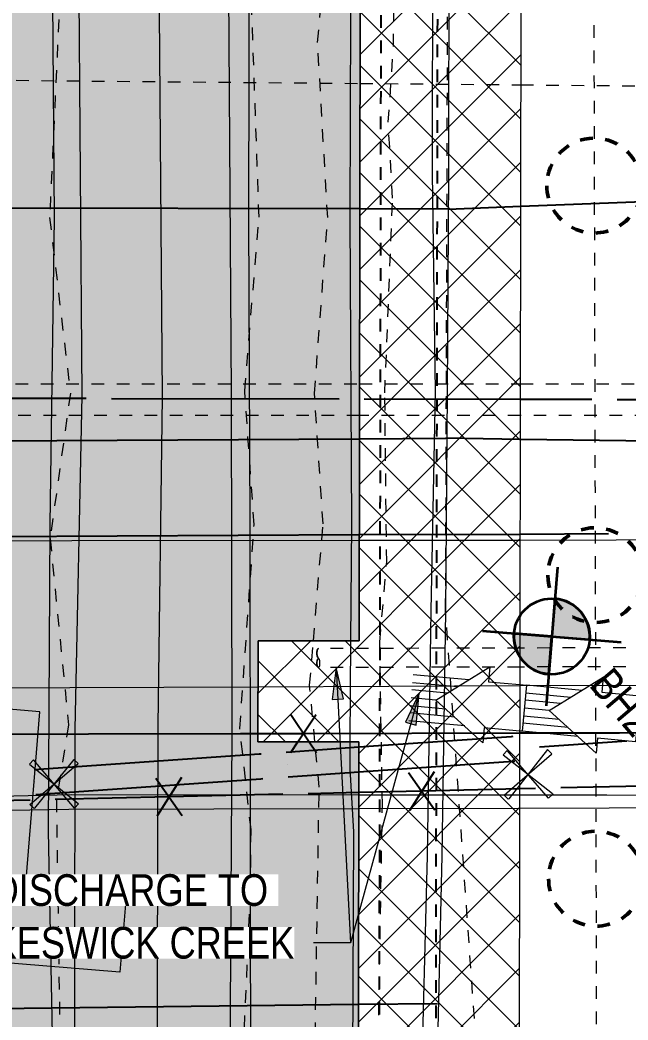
# Model space of a CAD drawing. Header units: metres. Extents: x 562 to 635, y 3 to 1699.
# Drawn here: x 580.17 to 584.98, y 1656.55 to 1664.46 of the extents above; entities that cross this region are included whole.
import ezdxf

# ---------------------------------------------------------------- set-up
doc = ezdxf.new("R2010")
doc.units = ezdxf.units.M
for name, pattern in [('IMPORT-LNMK-LineCont _3_', [0.004, 0.001, -0.003]), ('JacobsDash', [0.0045, 0.003, -0.0015]), ('JacobsGridLine', [0.0145, 0.01, -0.001, 0.0025, -0.001])]:
    doc.linetypes.add(name, pattern=pattern)
for name, color, linetype, lineweight in [('D-BDGE', 7, 'Continuous', 13), ('D-BDGE-FNDN', 7, 'Continuous', 50), ('D-BDGE-FNDN-PILE-CONC', 7, 'Continuous', 50), ('D-BDGE-LINE', 7, 'Continuous', 9), ('D-ENHA-GEN-LINE', 7, 'Continuous', 9), ('D-ENHA-GEN-LINE-GRIDS', 7, 'Continuous', 9), ('D-ENHA-TEXT', 7, 'Continuous', 9)]:
    doc.layers.add(name, color=color, linetype=linetype, lineweight=lineweight)
doc.styles.add('Arial Narrow_1', font='ARIALN.TTF', dxfattribs={"height": 0.25})

# ---------------------------------------------------------------- blocks, each defined once
blk = doc.blocks.new('SymbolBorehole - ExistingBorehole-26478556-DRG-2871023 - GENERAL ARRANGEMENT PLAN Copy 1')
at = {"layer": 'D-ENHA-GEN-LINE', "lineweight": 18, "true_color": 0x808080}
h = blk.add_hatch(color=8, dxfattribs=at)
edge = h.paths.add_edge_path()
edge.add_line((0, 0), (-0.003, 0))
edge.add_arc((0, 0), 0.003, 90, 180, ccw=False)
edge.add_line((0, 0.003), (0, 0))
h = blk.add_hatch(color=8, dxfattribs=at)
edge = h.paths.add_edge_path()
edge.add_line((0, 0), (-0.003, 0))
edge.add_arc((0, 0), 0.003, 90, 180, ccw=False)
edge.add_line((0, 0.003), (0, 0))
h = blk.add_hatch(color=8, dxfattribs=at)
edge = h.paths.add_edge_path()
edge.add_line((0, 0), (0.003, 0))
edge.add_arc((0, 0), 0.003, 270, 360, ccw=False)
edge.add_line((0, -0.003), (0, 0))
h = blk.add_hatch(color=8, dxfattribs=at)
edge = h.paths.add_edge_path()
edge.add_line((0, 0), (0.003, 0))
edge.add_arc((0, 0), 0.003, 270, 360, ccw=False)
edge.add_line((0, -0.003), (0, 0))
at = {"layer": 'D-ENHA-GEN-LINE', "color": 8, "lineweight": 35, "true_color": 0x808080}
for p, q in [((0, -0.0055), (0, 0.0055)), ((0, -0.0055), (0, 0.0055)), ((0, 0), (0, 0.003)), ((0, 0), (0, 0.003)), ((-0.0055, 0), (0.0055, 0)), ((-0.0055, 0), (0.0055, 0)), ((-0.003, 0), (0, 0)), ((-0.003, 0), (0, 0)), ((0, 0), (0, -0.003)), ((0.003, 0), (0, 0)), ((0, 0), (0, -0.003)), ((0.003, 0), (0, 0))]:
    blk.add_line(p, q, dxfattribs=at)
blk.add_circle((0, 0), 0.003, dxfattribs=at)
blk.add_circle((0, 0), 0.003, dxfattribs=at)
for start, end in [(90, 180), (90, 180), (270, 360), (270, 360)]:
    blk.add_arc((0, 0), 0.003, start, end, dxfattribs=at)
blk = doc.blocks.new('T2DPAA-T2D-PWA-GE-M2D-101001_Boreholes_rvt-1-DRG-2871023 - GENERAL ARRANGEMENT PLAN Copy 1')
at = {"layer": 'D-ENHA-GEN-LINE', "color": 8, "lineweight": 5, "true_color": 0x808080, "xscale": 99.99999999999997, "yscale": 99.99999999999997, "zscale": 99.99999999999997, "rotation": 265.2854515609577}
blk.add_blockref('SymbolBorehole - ExistingBorehole-26478556-DRG-2871023 - GENERAL ARRANGEMENT PLAN Copy 1', (584.381, 1659.5839), dxfattribs=at)
at = {"layer": 'D-ENHA-GEN-LINE', "color": 8, "lineweight": 18, "true_color": 0x808080, "insert": (584.859, 1659.3576), "char_height": 0.25, "width": 1.250632, "attachment_point": 1, "rotation": 310.28545, "style": 'Arial Narrow_1'}
blk.add_mtext('BH2613', dxfattribs=at)
blk = doc.blocks.new('T2DPAA-T2D-PWA-SU-M2D-000003_250_dwg-40806560-DRG-2871023 - GENERAL ARRANGEMENT PLAN Copy 1')
at = {"color": 9, "lineweight": 25, "true_color": 0xd0d0a3}
for p, q in [((31.0429, 1571.5051), (33.6453, 1571.8243)), ((30.4729, 1571.4352), (31.0429, 1571.5051))]:
    blk.add_line(p, q, dxfattribs=at)
at = {"color": 254, "lineweight": 25, "true_color": 0xffdbd0}
for p, q in [((30.4729, 1571.4352), (29.776, 1571.3793)), ((29.776, 1571.3793), (25.8392, 1571.0634)), ((26.0036, 1569.2241), (29.9223, 1569.5683)), ((29.9223, 1569.5683), (30.6016, 1569.628)), ((30.6613, 1568.8696), (29.9835, 1568.8102)), ((29.9835, 1568.8102), (26.0675, 1568.467)), ((30.2823, 1565.1111), (30.9041, 1565.1696)), ((26.3764, 1564.7439), (30.2823, 1565.1111))]:
    blk.add_line(p, q, dxfattribs=at)
at = {"color": 151, "lineweight": 25, "true_color": 0xa3b9ff}
for p, q in [((33.7222, 1570.1885), (31.928, 1570.044)), ((31.1659, 1569.9826), (29.9344, 1569.8835)), ((31.7286, 1570.0279), (31.1659, 1569.9826)), ((29.7351, 1569.8674), (27.9409, 1569.7229)), ((32.4101, 1569.7513), (31.1913, 1569.6682)), ((27.7415, 1569.7069), (25.9473, 1569.5624)), ((31.1913, 1569.6682), (30.6016, 1569.628)), ((31.2516, 1568.9224), (31.9461, 1568.9845)), ((30.6613, 1568.8696), (31.2516, 1568.9224))]:
    blk.add_line(p, q, dxfattribs=at)
at = {"color": 21, "lineweight": 25, "true_color": 0xdea3a3}
for p, q in [((29.5599, 1567.3511), (29.7228, 1567.1473)), ((29.5852, 1567.0522), (29.6337, 1567.1399)), ((31.5375, 1566.9264), (31.4139, 1566.9134)), ((30.1475, 1566.7799), (29.7474, 1566.7378))]:
    blk.add_line(p, q, dxfattribs=at)
at = {"color": 9, "lineweight": 25, "true_color": 0xd0a3d0}
for p, q in [((31.5407, 1567.2567), (32.2274, 1567.3616)), ((29.5488, 1567.0521), (30.1185, 1567.1391)), ((29.5636, 1566.9548), (29.5636, 1566.9548)), ((29.5785, 1566.8576), (30.1344, 1566.9424)), ((27.5864, 1566.6529), (27.5865, 1566.653))]:
    blk.add_line(p, q, dxfattribs=at)
at = {"color": 21, "lineweight": 25, "true_color": 0xdea3a3, "flags": 128}
for points in [[(31.3783, 1567.3545), (32.1641, 1567.421), (32.6623, 1567.4631), (35.1534, 1567.6739), (35.6516, 1567.7161), (38.1427, 1567.9269), (38.6409, 1567.969), (41.132, 1568.1798), (41.6302, 1568.222), (44.1213, 1568.4328), (44.6195, 1568.4749), (47.1106, 1568.6857), (47.6089, 1568.7279), (47.6783, 1568.7338)], [(29.3126, 1567.1797), (29.673, 1567.2102), (31.3783, 1567.3545)], [(29.6337, 1567.1399), (29.7586, 1567.3656), (29.7607, 1567.3681)], [(26.7766, 1566.9651), (29.1747, 1567.168), (29.3126, 1567.1797)], [(29.7228, 1567.1473), (29.7835, 1567.0713), (29.786, 1567.0692)], [(33.5264, 1567.1361), (32.6314, 1567.0418), (31.7364, 1566.9474)], [(30.5265, 1566.9707), (30.7558, 1566.6956), (30.7584, 1566.6935)], [(30.7269, 1566.9918), (30.56, 1566.6749), (30.5579, 1566.6724)], [(31.4139, 1566.9134), (30.6424, 1566.8321), (30.1475, 1566.7799)], [(29.5485, 1566.7168), (28.6534, 1566.6224), (27.7584, 1566.5281)], [(28.5375, 1566.761), (28.7668, 1566.4859), (28.7694, 1566.4838)], [(28.7379, 1566.7822), (28.571, 1566.4653), (28.5689, 1566.4627)], [(27.5595, 1566.5071), (26.6645, 1566.4128), (26.0474, 1566.3477)]]:
    blk.add_lwpolyline(points, dxfattribs=at)
at = {"color": 9, "lineweight": 25, "true_color": 0xd0a3d0, "flags": 128}
for points in [[(30.1185, 1567.1391), (31.314, 1567.3217), (31.3279, 1567.3238)], [(30.1344, 1566.9424), (31.3437, 1567.1271), (31.3576, 1567.1292)], [(27.5716, 1566.7503), (29.3369, 1567.0198), (29.3508, 1567.0219)], [(27.6013, 1566.5557), (29.3666, 1566.8252), (29.3805, 1566.8273)]]:
    blk.add_lwpolyline(points, dxfattribs=at)
blk = doc.blocks.new('T2DPAA-T2D-PWA-SU-M2D-000001_ExistingUtilities_rvt-1-DRG-2871023 - GENERAL ARRANGEMENT PLAN Copy 1')
at = {"color": 254, "lineweight": 25, "true_color": 0xd0d0d0, "rotation": 355.285451560958}
blk.add_blockref('T2DPAA-T2D-PWA-SU-M2D-000003_250_dwg-40806560-DRG-2871023 - GENERAL ARRANGEMENT PLAN Copy 1', (424.0329, 99.3486), dxfattribs=at)
blk = doc.blocks.new('T2DPAA-T2D-PWA-SU-M2D-000002_dwg-40815123-DRG-2871023 - GENERAL ARRANGEMENT PLAN Copy 1')
at = {"color": 254, "linetype": 'IMPORT-LNMK-LineCont _3_', "lineweight": 18, "true_color": 0xe1e1e1}
for p, q in [((40.828, 1551.6394), (42.0976, 1551.7327)), ((36.7177, 1551.3373), (40.828, 1551.6394))]:
    blk.add_line(p, q, dxfattribs=at)
at = {"color": 254, "lineweight": 18, "true_color": 0xe1e1e1}
for p, q in [((41.1188, 1548.0391), (42.3874, 1548.1452)), ((41.1788, 1546.4442), (41.1182, 1547.2419)), ((40.4148, 1546.819), (42.4801, 1546.9977)), ((41.2809, 1546.0332), (42.5497, 1546.1365)), ((41.2897, 1545.9245), (42.5581, 1546.0319))]:
    blk.add_line(p, q, dxfattribs=at)
at = {"color": 254, "lineweight": 18, "true_color": 0xe1e1e1, "flags": 128}
for points in [[(37.1975, 1583.9525), (37.2702, 1582.893), (37.7233, 1577.0445), (38.3781, 1570.1838), (38.6227, 1566.5444), (38.8705, 1562.9865), (39.2892, 1559.5633), (39.4807, 1555.8881), (39.6943, 1552.6736), (40.0138, 1549.1157), (40.2399, 1546.4374), (40.5393, 1542.509), (40.7841, 1539.3398)], [(40.9524, 1539.3537), (40.8351, 1540.8556), (40.6505, 1543.2698), (40.4494, 1545.6826), (40.2477, 1548.0954), (40.0369, 1550.5074), (39.8456, 1552.921), (39.6348, 1555.333), (39.4308, 1557.7456), (39.273, 1560.162), (39.0583, 1562.5737), (38.8429, 1564.9853), (38.6956, 1567.4026), (38.4953, 1569.8155), (38.2928, 1572.2282), (38.1297, 1574.6442), (37.9257, 1577.0568), (37.6856, 1579.4663), (37.4602, 1581.8771), (37.2958, 1583.9606)], [(36.5445, 1583.8986), (36.6291, 1582.6128), (37.0334, 1576.9252), (37.6169, 1570.1294), (37.8408, 1566.4814), (38.1363, 1562.9027), (38.6404, 1559.5166), (38.8624, 1555.7392), (39.1369, 1552.7469), (39.4701, 1549.0416), (39.6506, 1546.4483), (39.9687, 1542.4631), (40.1631, 1539.2886)], [(39.4113, 1539.2266), (39.3148, 1540.7271), (39.1025, 1543.139), (38.8581, 1545.5481), (38.6707, 1547.9621), (38.5068, 1550.378), (38.288, 1552.7893), (38.1167, 1555.2047), (37.9761, 1557.6226), (37.7154, 1560.0304), (37.5406, 1562.4454), (37.3655, 1564.8604), (37.1219, 1567.2696), (36.9122, 1569.6817), (36.7148, 1572.0948), (36.529, 1574.5089), (36.325, 1576.9215), (36.1229, 1579.3342), (35.9318, 1581.7479), (35.7555, 1583.8336)], [(35.9477, 1583.8494), (36.0393, 1582.4809), (36.4729, 1576.8238), (37.0001, 1570.0401), (37.2524, 1566.3591), (37.5524, 1562.7822), (37.9693, 1559.4925), (38.2734, 1555.7694), (38.5232, 1552.4946), (38.8373, 1548.9963), (38.9988, 1546.3641), (39.3145, 1542.4769), (39.5044, 1539.2343)], [(42.024, 1542.9168), (41.9715, 1543.6642), (41.8608, 1545.597), (41.7317, 1547.5286), (41.6229, 1549.2575), (41.458, 1550.9822), (41.3138, 1552.7557), (41.1854, 1554.5306), (41.0678, 1556.3173), (40.9134, 1558.1007), (40.7644, 1559.6507), (40.7037, 1560.3282), (40.5657, 1562.1437), (40.4819, 1563.021), (40.4947, 1563.083), (40.5275, 1563.1511), (40.8459, 1563.4921), (40.7464, 1564.7529), (40.723, 1565.1534), (40.713, 1565.3266)], [(41.4166, 1565.229), (41.0582, 1565.2034), (40.989, 1565.1984), (41.023, 1564.7748), (41.125, 1563.519), (40.9455, 1563.5043), (40.8897, 1563.4345), (40.8535, 1563.3891), (40.6283, 1563.107), (40.583, 1563.055), (40.5459, 1563.0123), (40.6556, 1562.1515), (40.8202, 1560.3383), (40.8674, 1559.6597), (41.0093, 1558.108), (41.1498, 1556.3236), (41.2783, 1554.5384), (41.4383, 1552.7662), (41.5836, 1550.9928), (41.7143, 1549.2643), (41.8454, 1547.5358), (41.9753, 1545.6043), (42.0879, 1543.6716), (42.1222, 1542.9249)], [(41.1182, 1547.2419), (41.0483, 1548.1638), (40.8377, 1550.5741), (40.6463, 1552.9877), (40.4354, 1555.4018), (40.2321, 1557.8056), (40.2094, 1558.1375), (40.1885, 1558.5627), (40.0743, 1560.2239), (39.9522, 1561.5946)], [(42.3874, 1548.1452), (43.1434, 1548.2084), (49.804, 1548.7664), (51.5492, 1548.8957), (53.7988, 1549.1035), (58.683, 1549.547)], [(42.4801, 1546.9977), (43.1931, 1547.0593), (49.9648, 1547.6096), (51.4689, 1547.7626), (53.9264, 1547.9837), (58.7224, 1548.3436), (58.7818, 1548.3493)], [(42.5497, 1546.1365), (43.2366, 1546.1924), (49.9997, 1546.7449), (51.4676, 1547.4541), (51.9384, 1547.5664), (53.9749, 1547.719), (58.389, 1548.0466), (58.7165, 1548.0845), (58.803, 1548.0918)], [(36.2215, 1547.6252), (38.8535, 1547.8495), (41.1188, 1548.0391)], [(42.5581, 1546.0319), (43.2618, 1546.0915), (50.0934, 1546.6662), (51.3827, 1547.2983), (52.0237, 1547.2544), (53.9886, 1547.4137), (58.3977, 1547.745), (58.7557, 1547.9612), (58.8133, 1547.9671)], [(37.8786, 1546.5998), (38.9316, 1546.6906), (40.4148, 1546.819)], [(41.7533, 1539.4197), (41.6362, 1540.9175), (41.4515, 1543.3338), (41.2654, 1545.7387), (41.195, 1546.2306), (41.1788, 1546.4442)], [(37.2041, 1545.3124), (37.6745, 1545.5896), (38.2171, 1545.7636), (39.0152, 1545.8487), (41.2809, 1546.0332)], [(37.211, 1545.2264), (37.6839, 1545.4658), (38.2324, 1545.6534), (39.0035, 1545.7311), (41.2897, 1545.9245)]]:
    blk.add_lwpolyline(points, dxfattribs=at)
at = {"color": 254, "linetype": 'IMPORT-LNMK-LineCont _3_', "lineweight": 18, "true_color": 0xe1e1e1, "flags": 128}
blk.add_lwpolyline([(42.0976, 1551.7327), (43.8659, 1551.8627), (52.6955, 1552.6118), (56.2103, 1552.9251), (58.3885, 1553.1186)], dxfattribs=at)
at = {"color": 254, "lineweight": 18, "true_color": 0xe1e1e1, "flags": 128}
blk.add_lwpolyline([(37.5122, 1544.4797), (37.5122, 1545.1463), (38.7122, 1545.1463), (38.7122, 1546.4797), (38.3122, 1546.4797), (38.3122, 1545.1463), (39.5122, 1545.1463), (39.5122, 1544.4797)], close=True, dxfattribs=at)
blk = doc.blocks.new('T2DPAA-T2D-PWA-SU-M2D-000100_Survey_rvt-1-DRG-2871023 - GENERAL ARRANGEMENT PLAN Copy 1')
at = {"color": 254, "lineweight": 18, "true_color": 0xe1e1e1, "rotation": 355.285451560958}
blk.add_blockref('T2DPAA-T2D-PWA-SU-M2D-000002_dwg-40815123-DRG-2871023 - GENERAL ARRANGEMENT PLAN Copy 1', (414.6424, 120.9232), dxfattribs=at)
blk = doc.blocks.new('T2DPAA-T2D-C3S-SD-M2D-100010_250_dwg-40816791-DRG-2871023 - GENERAL ARRANGEMENT PLAN Copy 1')
at = {"lineweight": 18}
for p, q in [((282.8553, -132.7617), (282.4124, -132.7573)), ((282.7703, -132.8241), (282.4118, -132.8206)), ((283.6703, -132.833), (283.3117, -132.8294)), ((283.7552, -132.7705), (283.3123, -132.7662)), ((282.6924, -132.8796), (282.4112, -132.8768)), ((283.5924, -132.8885), (283.3112, -132.8857)), ((282.7679, -133.0631), (282.4094, -133.0596)), ((282.6912, -133.0061), (282.41, -133.0034)), ((283.6679, -133.072), (283.3094, -133.0685)), ((283.5911, -133.015), (283.3099, -133.0122)), ((282.8517, -133.1272), (282.4088, -133.1229)), ((283.7516, -133.1361), (283.3087, -133.1318))]:
    blk.add_line(p, q, dxfattribs=at)
at = {"lineweight": 18, "flags": 128}
for points in [[(282.6074, -132.942), (283.0111, -132.6437), (283.01, -132.7632), (283.2606, -132.7657)], [(283.5074, -132.9509), (283.9111, -132.6526), (283.9099, -132.7721), (284.2122, -132.7751), (284.2086, -133.1406), (283.9063, -133.1377), (283.9051, -133.2572), (283.5074, -132.9509), (283.3105, -132.949)], [(283.2606, -132.7657), (283.3123, -132.7662), (283.3087, -133.1318), (283.2902, -133.1316)], [(283.2902, -133.1316), (283.0064, -133.1288), (283.0052, -133.2483), (282.6074, -132.942), (282.4106, -132.9401)]]:
    blk.add_lwpolyline(points, dxfattribs=at)
blk = doc.blocks.new('T2DPAA-T2D-C3S-SD-XRF-100099_250_dwg-40820996-DRG-2871023 - GENERAL ARRANGEMENT PLAN Copy 1')
at = {"lineweight": 18}
for p, q in [((141.818, 3174.4343), (141.818, 3174.4343)), ((138.0877, 3174.0504), (138.0877, 3174.0504))]:
    blk.add_line(p, q, dxfattribs=at)
at = {"lineweight": 18, "flags": 128}
for points in [[(141.7587, 3174.3735), (141.9902, 3174.6098), (141.9929, 3174.6131), (141.9565, 3174.6426), (141.7608, 3174.3477)], [(141.7483, 3174.5028), (141.6424, 3174.6065), (141.6391, 3174.6092), (141.6096, 3174.5727), (141.7502, 3174.4795)], [(142.0263, 3174.2958), (141.9969, 3174.2594), (141.7483, 3174.5028)], [(141.7502, 3174.4795), (142.023, 3174.2985), (142.0263, 3174.2958)], [(141.6795, 3174.2259), (141.6431, 3174.2554), (141.7587, 3174.3735)], [(141.7608, 3174.3477), (141.6822, 3174.2292), (141.6795, 3174.2259)]]:
    blk.add_lwpolyline(points, dxfattribs=at)
for points in [[(137.9472, 3173.8433), (137.9111, 3173.8732), (138.2616, 3174.2243), (138.2643, 3174.2276), (138.2282, 3174.2574), (137.9499, 3173.8466)], [(138.2947, 3173.9099), (138.2649, 3173.8738), (137.9138, 3174.2242), (137.9105, 3174.2269), (137.8807, 3174.1908), (138.2914, 3173.9126)]]:
    blk.add_lwpolyline(points, close=True, dxfattribs=at)
blk = doc.blocks.new('T2DPAA-T2D-PWC-SD-M2D-100001_ProposedDrainage_rvt-1-DRG-2871023 - GENERAL ARRANGEMENT PLAN Copy 1')
at = {"lineweight": 18, "rotation": 355.285451560958}
for name, p in [('T2DPAA-T2D-C3S-SD-M2D-100010_250_dwg-40816791-DRG-2871023 - GENERAL ARRANGEMENT PLAN Copy 1', (312.739, 1814.8009)), ('T2DPAA-T2D-C3S-SD-XRF-100099_250_dwg-40820996-DRG-2871023 - GENERAL ARRANGEMENT PLAN Copy 1', (181.9419, -1493.5443))]:
    blk.add_blockref(name, p, dxfattribs=at)
blk = doc.blocks.new('01_SFO_FRP_Pile_CastInPlace_CS - CAST-IN-PLACE PILE - 0750-7668704-DRG-2871023 - GENERAL ARRANGEMENT PLAN Copy 1')
at = {"layer": 'D-BDGE-FNDN-PILE-CONC', "linetype": 'JacobsDash'}
for start, end in [(90, 270), (90, 270), (270, 90), (270, 90)]:
    blk.add_arc((0, 0), 0.375, start, end, dxfattribs=at)
blk = doc.blocks.new('SC_DET_BREAK LINE - Pipe Break-7413483-DRG-2871023 - GENERAL ARRANGEMENT PLAN Copy 1')
at = {"layer": 'D-BDGE-LINE', "color": 143, "lineweight": 13, "true_color": 0x78aac8}
for p, q in [((0.0804, 0.0039), (0.075, 0)), ((0.075, 0), (0.0804, 0.0039)), ((0.075, 0), (0.0696, -0.0039)), ((0.075, 0), (0.0696, -0.0039)), ((0.075, 0), (0.0804, -0.0039)), ((0.0804, -0.0039), (0.075, 0)), ((0.075, 0), (0.0804, -0.0039))]:
    blk.add_line(p, q, dxfattribs=at)
for centre, start_param, end_param in [((0.0357, 0), 3.141593, 5.961804), ((0.1143, 0), 3.462974, 9.103397)]:
    blk.add_ellipse(centre, major_axis=(0.0357, 0), ratio=0.349427, start_param=start_param, end_param=end_param, dxfattribs=at)
for points, knots in [([(0.0696, -0.0039), (0.0689, -0.0046), (0.0673, -0.006), (0.0638, -0.0078), (0.0594, -0.0094), (0.0526, -0.0112), (0.0427, -0.0125), (0.0299, -0.0126), (0.0158, -0.0109), (0.0057, -0.0074), (0.0008, -0.0033), (0, -0.0011), (0, 0)], [0, 0, 0, 0, 0.0625, 0.125, 0.1875, 0.25, 0.375, 0.5, 0.625, 0.8125, 0.90625, 1, 1, 1, 1]), ([(0.0804, -0.0039), (0.0813, -0.0049), (0.0837, -0.0067), (0.0889, -0.009), (0.0956, -0.0108), (0.1059, -0.0124), (0.1202, -0.0128), (0.1361, -0.0105), (0.1455, -0.0066), (0.1493, -0.0029), (0.1503, 0), (0.1493, 0.0029), (0.1464, 0.0057), (0.1417, 0.0082), (0.1355, 0.0102), (0.1282, 0.0116), (0.12, 0.0125), (0.1116, 0.0126), (0.1005, 0.0118), (0.0907, 0.0097), (0.0837, 0.0066), (0.0813, 0.0049), (0.0804, 0.0039)], [0, 0, 0, 0, 0.041667, 0.083333, 0.125, 0.166667, 0.25, 0.333333, 0.416667, 0.458333, 0.5, 0.541667, 0.583333, 0.625, 0.666667, 0.708333, 0.75, 0.791667, 0.833333, 0.916667, 0.958333, 1, 1, 1, 1]), ([(0.15, 0), (0.15, -0.0007), (0.1496, -0.0022), (0.148, -0.0043), (0.1453, -0.0063), (0.1416, -0.0081), (0.1371, -0.0097), (0.1302, -0.0114), (0.1161, -0.0131), (0.0986, -0.0119), (0.0858, -0.0079), (0.0817, -0.0053), (0.0804, -0.0039)], [0, 0, 0, 0, 0.0625, 0.125, 0.1875, 0.25, 0.3125, 0.375, 0.5, 0.75, 0.875, 1, 1, 1, 1])]:
    blk.add_open_spline(points, degree=3, knots=knots, dxfattribs=at)

msp = doc.modelspace()

# ---------------------------------------------------------------- hatches: boundary and pattern name
at = {"layer": 'D-BDGE-LINE', "true_color": 0x888888}
h = msp.add_hatch(dxfattribs=at)
h.set_pattern_fill('FP_1', color=252, style=0, pattern_type=2)
h.set_pattern_definition([(45, (-669.182, -1313.344), (-0.212132034, 0.212132034), []), (135, (-669.182, -1313.344), (-0.212132034, -0.212132034), [])])
h.paths.add_polyline_path([(583.4622, 1655.1657), (584.1222, 1655.1657), (584.1559, 1675.296), (584.9232, 1675.296), (584.9232, 1677.6074), (582.8868, 1677.6074), (582.882, 1674.7505), (582.0819, 1674.7505), (582.0805, 1673.9505), (582.8807, 1673.9505), (582.8566, 1659.5505), (582.0566, 1659.5505), (582.0552, 1658.7505), (582.8552, 1658.7505), (582.8492, 1655.1657), (583.2872, 1655.1657)])
h.paths.add_polyline_path([(577.9825, 1655.1748), (578.7275, 1655.1748), (578.7337, 1658.7505), (579.5103, 1658.7505), (579.5103, 1659.5505), (578.735, 1659.5505), (578.735, 1659.8261), (578.6493, 1659.8097), (578.5616, 1659.8053), (578.4659, 1659.8148), (578.3885, 1659.8324), (578.3063, 1659.8635), (578.2292, 1659.9055), (578.1586, 1659.9576), (578.0958, 1660.019), (578.0419, 1660.0883), (577.9981, 1660.1644), (577.9651, 1660.2458), (577.9435, 1660.3309), (577.9339, 1660.4182), (577.9465, 1660.5054), (577.9701, 1660.5903), (578.0043, 1660.6715), (578.0485, 1660.7478), (578.102, 1660.8178), (578.164, 1660.8804), (578.2335, 1660.9346), (578.3092, 1660.9796), (578.3901, 1661.0147), (578.4748, 1661.0391), (578.5618, 1661.0526), (578.6499, 1661.055), (578.7376, 1661.0462), (578.7661, 1677.6204), (578.1432, 1677.6204), (578.1432, 1675.3191), (577.3471, 1675.3191), (577.3471, 1675.1602), (577.3759, 1675.1602), (577.3425, 1655.1748), (577.9651, 1655.1748)])
at = {"layer": 'D-BDGE-LINE', "true_color": 0xc0c0c0}
msp.add_hatch(color=9, dxfattribs=at).paths.add_polyline_path([(582.8492, 1655.1657), (582.8552, 1658.7505), (582.0552, 1658.7505), (582.0566, 1659.5505), (582.8566, 1659.5505), (582.8807, 1673.9505), (582.0805, 1673.9505), (582.0819, 1674.7505), (582.882, 1674.7505), (582.8868, 1677.6074), (578.7661, 1677.6204), (578.7355, 1659.5505), (579.5103, 1659.5505), (579.5103, 1658.7505), (578.7337, 1658.7505), (578.7275, 1655.1748), (582.0552, 1655.1674)])
at = {"layer": 'D-ENHA-TEXT'}
for points in [[(582.6746, 1659.3387), (582.6437, 1659.0867), (582.7317, 1659.0913)], [(583.3318, 1659.1348), (583.223, 1658.9054), (583.308, 1658.882)]]:
    msp.add_hatch(color=256, dxfattribs=at).paths.add_polyline_path(points)

# ---------------------------------------------------------------- linework, layer by layer
at = {"layer": 'D-BDGE', "color": 252, "linetype": 'JacobsDash', "lineweight": 25, "true_color": 0x888888}
for p, q in [((583.0459, 1675.2957), (583.0122, 1655.1657)), ((583.4622, 1655.1657), (583.4959, 1675.2949))]:
    msp.add_line(p, q, dxfattribs=at)
at = {"layer": 'D-BDGE', "color": 252, "lineweight": 18, "true_color": 0x888888}
for p, q in [((584.1222, 1655.1657), (584.1559, 1675.296)), ((582.8807, 1673.9505), (582.8566, 1659.5505)), ((582.0566, 1659.5505), (582.0552, 1658.7505)), ((582.8566, 1659.5505), (582.0566, 1659.5505)), ((582.0552, 1658.7505), (582.8552, 1658.7505)), ((582.8552, 1658.7505), (582.8492, 1655.1657))]:
    msp.add_line(p, q, dxfattribs=at)
at = {"layer": 'D-BDGE', "color": 8, "lineweight": 18, "true_color": 0x808080}
for p, q in [((582.8566, 1659.5505), (582.8807, 1673.9505)), ((582.0552, 1658.7505), (582.0566, 1659.5505)), ((582.0566, 1659.5505), (582.8566, 1659.5505)), ((582.8552, 1658.7505), (582.0552, 1658.7505)), ((582.8492, 1655.1657), (582.8552, 1658.7505))]:
    msp.add_line(p, q, dxfattribs=at)
at = {"layer": 'D-BDGE', "color": 8, "linetype": 'JacobsDash', "lineweight": 18, "true_color": 0x808080}
for p, q in [((583.5406, 1659.7837), (583.5763, 1670.3888)), ((583.1285, 1664.2478), (583.1513, 1667.2277)), ((582.5278, 1664.2797), (582.6195, 1665.3157)), ((582.0642, 1662.9006), (581.9863, 1665.1193)), ((580.499, 1664.8606), (580.4077, 1662.8977)), ((582.6076, 1662.897), (582.5278, 1664.2797)), ((583.0867, 1663.6492), (583.1285, 1664.2478)), ((583.1213, 1663.0502), (583.0867, 1663.6492)), ((583.0595, 1661.5115), (583.1213, 1663.0502)), ((580.4077, 1662.8977), (580.5718, 1661.5073)), ((581.9515, 1661.5253), (582.0642, 1662.9006)), ((582.5028, 1661.506), (582.6076, 1662.897)), ((582.0255, 1660.4678), (581.9515, 1661.5253)), ((580.5718, 1661.5073), (580.4116, 1660.3585)), ((582.5711, 1660.4732), (582.5028, 1661.506)), ((583.0744, 1660.1716), (583.0595, 1661.5115)), ((581.9128, 1658.8568), (582.0255, 1660.4678)), ((582.4944, 1659.5505), (582.5711, 1660.4732)), ((580.4116, 1660.3585), (580.5572, 1658.8857)), ((583.019, 1659.539), (583.0744, 1660.1716)), ((583.8667, 1655.1657), (583.5406, 1659.7837)), ((582.465, 1659.1976), (582.4944, 1659.5505)), ((583.0403, 1658.2491), (583.019, 1659.539)), ((582.5068, 1658.7505), (582.465, 1659.1976)), ((580.5572, 1658.8857), (580.4612, 1658.2934)), ((582.0012, 1658.0566), (581.9128, 1658.8568)), ((582.5403, 1658.3911), (582.5068, 1658.7505)), ((582.4962, 1655.6315), (582.5403, 1658.3911)), ((580.4612, 1658.2934), (580.5039, 1655.3937)), ((582.9904, 1655.3896), (583.0403, 1658.2491)), ((581.9969, 1657.5567), (582.0012, 1658.0566)), ((581.877, 1654.8894), (581.9969, 1657.5567))]:
    msp.add_line(p, q, dxfattribs=at)
at = {"layer": 'D-BDGE', "color": 164, "linetype": 'JacobsDash', "lineweight": 9, "true_color": 0x002699}
for p, q in [((578.7385, 1661.5814), (582.86, 1661.5814)), ((582.86, 1661.5814), (584.133, 1661.5814)), ((584.133, 1661.5814), (585.9373, 1661.5814)), ((582.8596, 1661.3314), (578.7381, 1661.3314)), ((584.1326, 1661.3314), (582.8596, 1661.3314)), ((585.9373, 1661.3314), (584.1326, 1661.3314))]:
    msp.add_line(p, q, dxfattribs=at)
at = {"layer": 'D-BDGE', "color": 143, "linetype": 'JacobsDash', "lineweight": 18, "true_color": 0x78aac8}
for p, q in [((584.1295, 1659.4922), (582.5342, 1659.488)), ((585.1655, 1659.495), (584.1295, 1659.4922)), ((584.1292, 1659.3422), (582.5342, 1659.338)), ((585.1655, 1659.345), (584.1292, 1659.3422))]:
    msp.add_line(p, q, dxfattribs=at)
at = {"layer": 'D-ENHA-GEN-LINE-GRIDS', "linetype": 'JacobsGridLine', "lineweight": 18}
msp.add_line((584.639, 1694.6182), (584.7366, 1654.9899), dxfattribs=at)
at = {"layer": 'D-ENHA-TEXT'}
for p, q in [((582.6746, 1659.3387), (582.6437, 1659.0867)), ((582.7317, 1659.0913), (582.6746, 1659.3387)), ((582.6746, 1659.3387), (582.7891, 1657.1619)), ((582.6437, 1659.0867), (582.7317, 1659.0913)), ((583.3318, 1659.1348), (582.7891, 1657.1619)), ((583.3318, 1659.1348), (583.223, 1658.9054)), ((583.308, 1658.882), (583.3318, 1659.1348)), ((583.223, 1658.9054), (583.308, 1658.882)), ((582.5192, 1657.1619), (582.4948, 1657.1619)), ((582.7891, 1657.1619), (582.5192, 1657.1619)), ((582.7891, 1657.1619), (582.5192, 1657.1619))]:
    msp.add_line(p, q, dxfattribs=at)

# ---------------------------------------------------------------- block references
at = {"color": 254, "lineweight": 5, "true_color": 0xe1e1e1}
msp.add_blockref('T2DPAA-T2D-PWA-SU-M2D-000100_Survey_rvt-1-DRG-2871023 - GENERAL ARRANGEMENT PLAN Copy 1', (0, 0), dxfattribs=at)
at = {"lineweight": 5}
for name in ['T2DPAA-T2D-PWA-SU-M2D-000001_ExistingUtilities_rvt-1-DRG-2871023 - GENERAL ARRANGEMENT PLAN Copy 1', 'T2DPAA-T2D-PWC-SD-M2D-100001_ProposedDrainage_rvt-1-DRG-2871023 - GENERAL ARRANGEMENT PLAN Copy 1', 'T2DPAA-T2D-PWA-GE-M2D-101001_Boreholes_rvt-1-DRG-2871023 - GENERAL ARRANGEMENT PLAN Copy 1']:
    msp.add_blockref(name, (0, 0), dxfattribs=at)
at = {"layer": 'D-BDGE-FNDN', "linetype": 'JacobsDash'}
for p, rotation in [((584.7165, 1663.1485), 90.14113475357769), ((584.7241, 1660.0686), 90.14113475357709), ((584.73, 1657.6686), 270.1411347535729)]:
    msp.add_blockref('01_SFO_FRP_Pile_CastInPlace_CS - CAST-IN-PLACE PILE - 0750-7668704-DRG-2871023 - GENERAL ARRANGEMENT PLAN Copy 1', p, dxfattribs=dict(at, rotation=rotation))
at = {"layer": 'D-BDGE-LINE', "color": 143, "true_color": 0x78aac8, "rotation": 270.0020509046038}
msp.add_blockref('SC_DET_BREAK LINE - Pipe Break-7413483-DRG-2871023 - GENERAL ARRANGEMENT PLAN Copy 1', (582.5342, 1659.488), dxfattribs=at)

# ---------------------------------------------------------------- next in the draw order: texts
at = {"layer": 'D-ENHA-TEXT', "char_height": 0.25, "attachment_point": 1, "style": 'Arial Narrow_1', "bg_fill": 3, "box_fill_scale": 1, "bg_fill_color": 256, "bg_fill_true_color": 13158600, "bg_fill_transparency": 0}
for s, insert in [('DISCHARGE TO ', (579.9569, 1657.7036)), ('KESWICK CREEK', (579.9569, 1657.2869))]:
    msp.add_mtext(s, dxfattribs=dict(at, insert=insert))

doc.saveas('drawing.dxf')
